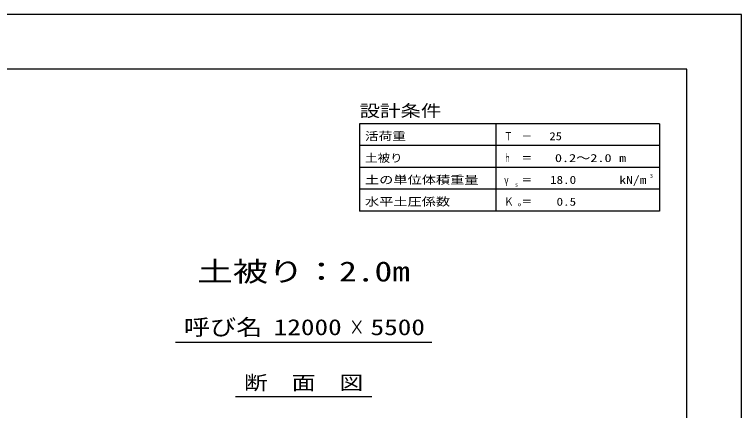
# Model space of a CAD drawing. Units: millimetres at full size; details may follow other scales. Extents: x 0 to 84100, y 0 to 59400.
# Drawn here: x 57454 to 84100, y 44892 to 59400 of the extents above; entities that cross this region are included whole.
import ezdxf
from ezdxf.enums import TextEntityAlignment as Align

# ---------------------------------------------------------------- set-up
doc = ezdxf.new("R2010")
doc.units = ezdxf.units.MM
for name, color, linetype, lineweight in [('D-TTL', 2, 'Continuous', 25), ('D-TTL-FRAM', 2, 'Continuous', 25), ('D-TTL-LINE', 7, 'Continuous', 25), ('D-TTL-TXT', 7, 'Continuous', 25)]:
    doc.layers.add(name, color=color, linetype=linetype, lineweight=lineweight)
doc.styles.add('ＭＳ ゴシック', font='')
doc.styles.get('ＭＳ ゴシック').set_extended_font_data('MS Gothic')

msp = doc.modelspace()

# ---------------------------------------------------------------- linework, layer by layer
at = {"layer": 'D-TTL'}
for points in [[(0, 0), (84100, 0), (84100, 59400), (0, 59400)], [(2000, 2000), (82100, 2000), (82100, 57400), (2000, 57400)]]:
    msp.add_lwpolyline(points, close=True, dxfattribs=at)
at = {"layer": 'D-TTL-FRAM'}
for p, q in [((81100, 55400), (70100, 55400)), ((70100, 55400), (70100, 52200)), ((81100, 55400), (81100, 52200)), ((81100, 52200), (70100, 52200))]:
    msp.add_line(p, q, dxfattribs=at)
at = {"layer": 'D-TTL-LINE'}
for p, q in [((75100, 55400), (75100, 52200)), ((81100, 54600), (70100, 54600)), ((81100, 53800), (70100, 53800)), ((81100, 53000), (70100, 53000))]:
    msp.add_line(p, q, dxfattribs=at)
at = {"layer": 'D-TTL-TXT'}
for p, q in [((63350, 47400), (72750, 47400)), ((65550, 45400), (70550, 45400))]:
    msp.add_line(p, q, dxfattribs=at)

# ---------------------------------------------------------------- texts
at = {"layer": 'D-TTL-TXT', "style": 'ＭＳ ゴシック'}
for s, height, width, p in [('設計条件', 439.9, 1.25, (70100, 55520)), ('活荷重', 293.3, 1.25, (70300, 54706.667)), ('Ｔ', 293.3, 0.75, (75400, 54706.667)), ('－', 293.3, 0.95, (76040, 54706.667)), ('土被り', 293.3, 1.15, (70300, 53906.667)), ('ｈ', 293.3, 0.6, (75400, 53906.667)), ('＝', 293.3, 0.95, (76040, 53906.667)), ('m', 293.3, 1.25, (79620, 53906.667)), ('3', 146.6, 1.15, (80740, 53373.333)), ('土の単位体積重量', 293.3, 1.3, (70300, 53106.667)), ('γ', 293.3, 0.75, (75400, 53106.667)), ('＝', 293.3, 0.95, (76040, 53106.667)), ('kN/m', 293.3, 1.25, (79620, 53106.667)), ('s', 146.6, 1.15, (75800, 53053.333)), ('水平土圧係数', 293.3, 1.3, (70300, 52306.667)), ('Ｋ', 293.3, 0.85, (75400, 52306.667)), ('＝', 293.3, 0.95, (76040, 52306.667)), ('o', 146.6, 1.2, (75900, 52333.333))]:
    msp.add_text(s, height=height, dxfattribs=dict(at, width=width)).set_placement(p, align=Align.BOTTOM_LEFT)
for s, width, p in [('25', 1.15, (77520.203, 54706.667)), ('0.2～2.0', 1.3, (79339.492, 53906.667)), ('18.0', 1.2, (78040, 53106.667)), ('0.5', 1.2, (78040, 52306.667))]:
    msp.add_text(s, height=293.3, dxfattribs=dict(at, width=width)).set_placement(p, align=Align.BOTTOM_RIGHT)
for s, height, width, p in [('土被り：2.0m', 733.1, 1.3, (68050, 49400)), ('呼び名', 586.5, 1.2, (65100, 47475)), ('12000', 586.5, 1.25, (68200, 47475)), ('5500', 586.5, 1.25, (71500, 47475)), ('×', 586.5, 0.7, (70000, 47475)), ('断\u3000面\u3000図', 513.2, 1.25, (68050, 45500))]:
    msp.add_text(s, height=height, dxfattribs=dict(at, width=width)).set_placement(p, align=Align.BOTTOM_CENTER)

doc.saveas('drawing.dxf')
